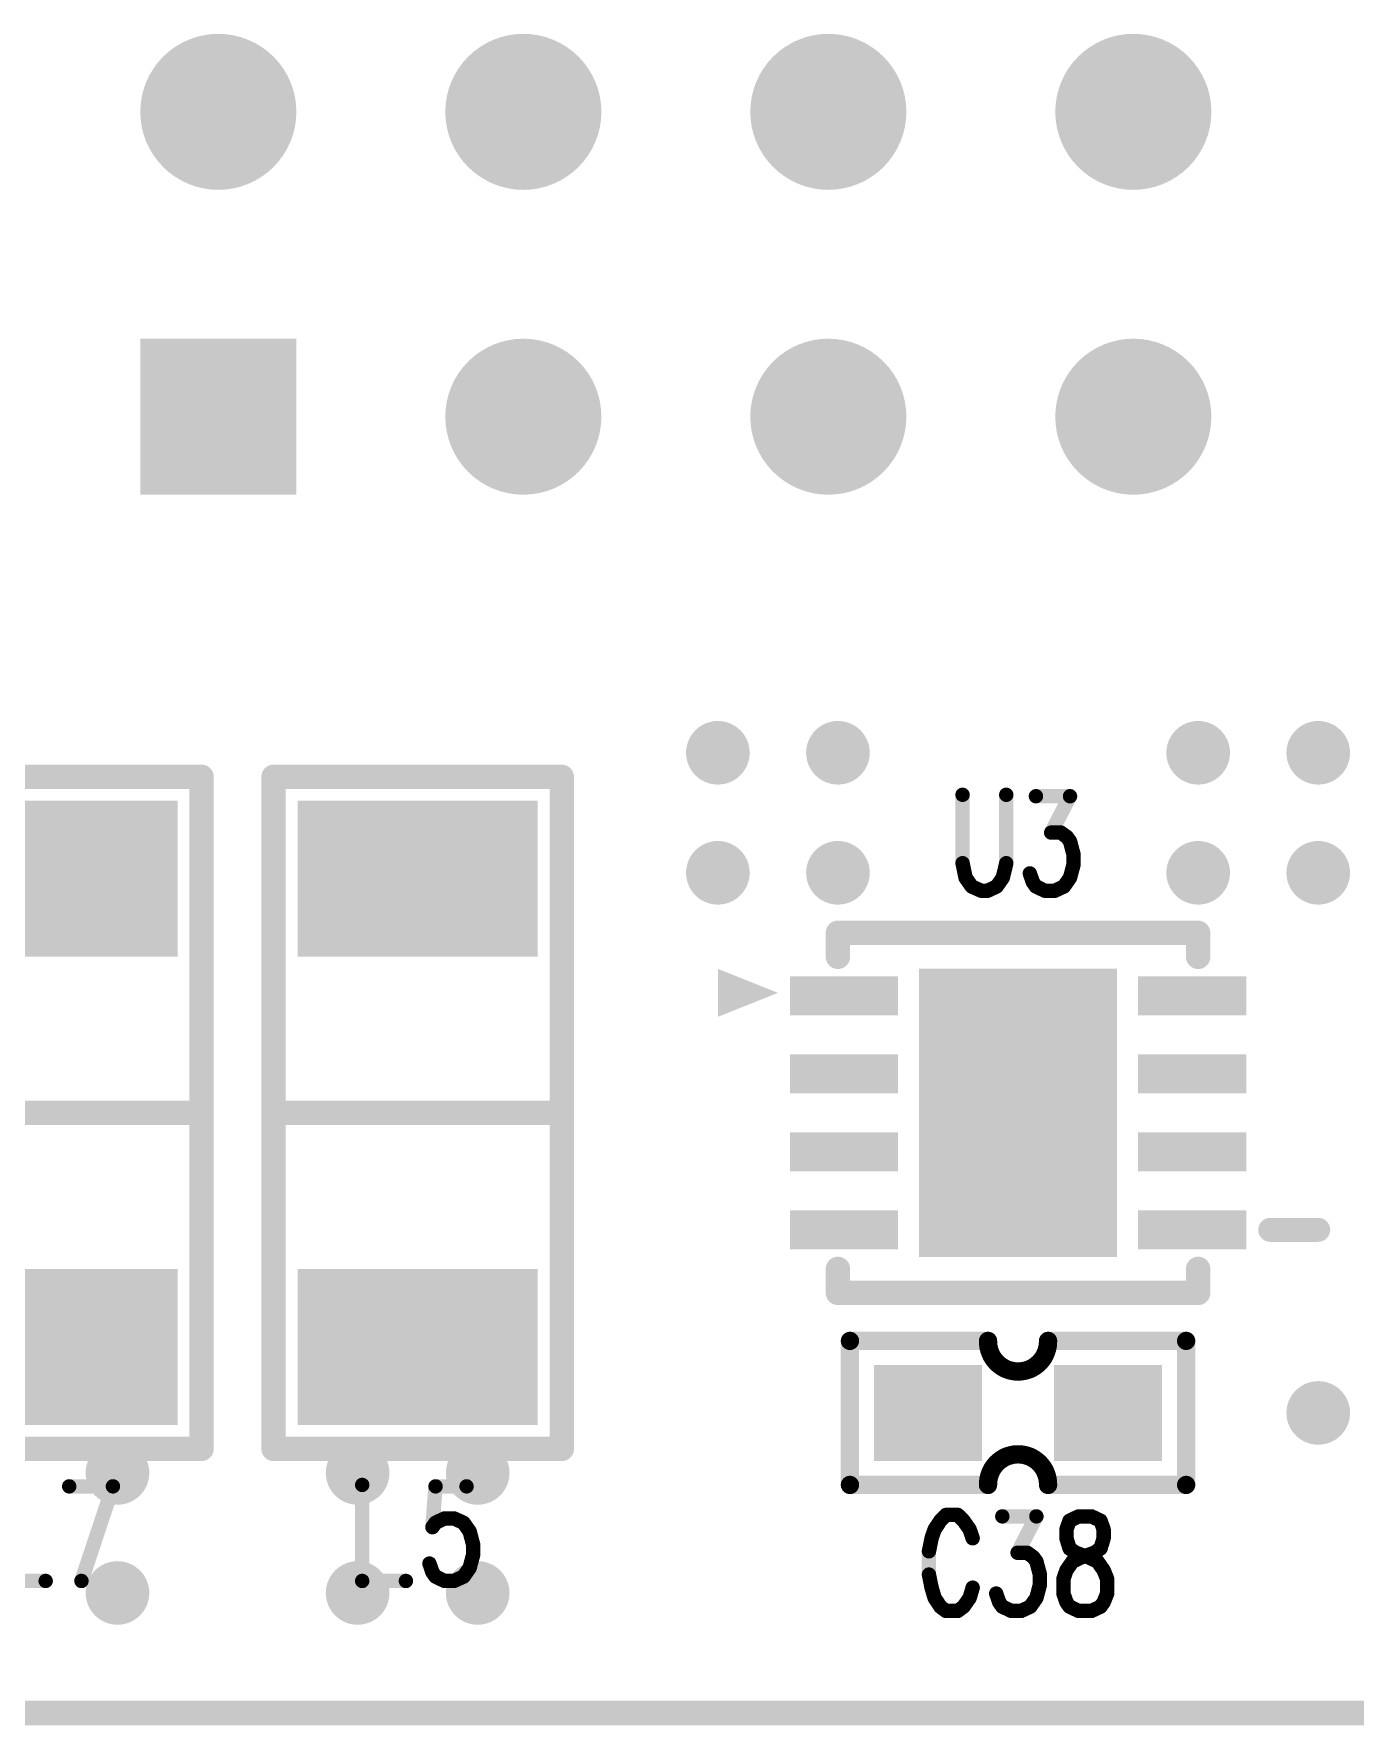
# Model space of a CAD drawing. Extents: x -0.1 to 57.1, y -0.1 to 42.5.
# Drawn here: x 34.3 to 45.31, y -0.1 to 13.99 of the extents above; entities that cross this region are included whole.
import ezdxf

# ---------------------------------------------------------------- set-up
doc = ezdxf.new("R2010")
doc.units = 0
doc.header["$MEASUREMENT"] = 0
doc.layers.get('0').update_dxf_attribs({"linetype": 'CONTINUOUS'})
doc.layers.add('02_ASSY1_GBR', color=7, linetype='CONTINUOUS')

# ---------------------------------------------------------------- blocks, each defined once
blk = doc.blocks.new('ROUND_8')
at = {"const_width": 0.65}
blk.add_lwpolyline([(-0.325, 0, 1), (0.325, 0, 1)], format="xyb", close=True, dxfattribs=at)
blk = doc.blocks.new('SQUARE_12')
blk.add_solid([(0.65, 0.65), (0.65, -0.65), (-0.65, 0.65), (-0.65, -0.65)])
blk = doc.blocks.new('RECTANGLE_139')
blk.add_solid([(0.45, 0.4), (0.45, -0.4), (-0.45, 0.4), (-0.45, -0.4)])
blk = doc.blocks.new('RECTANGLE_140')
blk.add_solid([(1, 0.65), (1, -0.65), (-1, 0.65), (-1, -0.65)])
blk = doc.blocks.new('RECTANGLE_146')
blk.add_solid([(0.45, 0.1625), (0.45, -0.1625), (-0.45, 0.1625), (-0.45, -0.1625)])
blk = doc.blocks.new('RECTANGLE_147')
blk.add_solid([(0.825, 1.2), (0.825, -1.2), (-0.825, 1.2), (-0.825, -1.2)])
blk = doc.blocks.new('ROUND_182')
at = {"const_width": 0.265}
blk.add_lwpolyline([(-0.1325, 0, 1), (0.1325, 0, 1)], format="xyb", close=True, dxfattribs=at)
blk = doc.blocks.new('ROUND_1')
at = {"const_width": 0.1016}
blk.add_lwpolyline([(-0.0508, 0, 1), (0.0508, 0, 1)], format="xyb", close=True, dxfattribs=at)
blk = doc.blocks.new('ROUND_4')
at = {"const_width": 0.06}
blk.add_lwpolyline([(-0.03, 0, 1), (0.03, 0, 1)], format="xyb", close=True, dxfattribs=at)
blk = doc.blocks.new('ROUND_3')
at = {"const_width": 0.0762}
blk.add_lwpolyline([(-0.0381, 0, 1), (0.0381, 0, 1)], format="xyb", close=True, dxfattribs=at)
blk = doc.blocks.new('ROUND_5')
at = {"const_width": 0.099694}
blk.add_lwpolyline([(-0.049848, 0, 1), (0.049848, 0, 1)], format="xyb", close=True, dxfattribs=at)

msp = doc.modelspace()

# ---------------------------------------------------------------- linework, layer by layer
at = {"layer": '02_ASSY1_GBR'}
for points, const_width in [([(33.3, 7.8), (35.7, 7.8)], 0.2032), ([(35.7, 7.8), (35.7, 2.2)], 0.2032), ([(36.3, 2.2), (36.3, 7.8)], 0.2032), ([(36.3, 7.8), (38.7, 7.8)], 0.2032), ([(38.7, 7.8), (38.7, 2.2)], 0.2032), ([(42.038, 7.65), (42.038, 7.08)], 0.12), ([(42.402, 7.08), (42.402, 7.65)], 0.12), ([(42.649, 7.638), (42.933, 7.638)], 0.12), ([(42.933, 7.638), (42.776, 7.335)], 0.12), ([(42.776, 7.335), (42.856, 7.335)], 0.12), ([(42.856, 7.335), (42.907, 7.298)], 0.12), ([(42.907, 7.298), (42.933, 7.262)], 0.12), ([(42.933, 7.262), (42.962, 7.153)], 0.12), ([(42.962, 7.153), (42.962, 7.068)], 0.12), ([(42.038, 7.08), (42.063, 6.959)], 0.12), ([(42.373, 6.959), (42.402, 7.08)], 0.12), ([(42.623, 6.923), (42.598, 6.995)], 0.12), ([(42.962, 7.068), (42.933, 6.959)], 0.12), ([(42.063, 6.959), (42.114, 6.886)], 0.12), ([(42.114, 6.886), (42.195, 6.85)], 0.12), ([(42.195, 6.85), (42.245, 6.85)], 0.12), ([(42.245, 6.85), (42.322, 6.886)], 0.12), ([(42.322, 6.886), (42.373, 6.959)], 0.12), ([(42.649, 6.886), (42.623, 6.923)], 0.12), ([(42.725, 6.85), (42.649, 6.886)], 0.12), ([(42.805, 6.85), (42.725, 6.85)], 0.12), ([(42.882, 6.886), (42.805, 6.85)], 0.12), ([(42.933, 6.959), (42.882, 6.886)], 0.12), ([(44, 6.5), (41, 6.5)], 0.2032), ([(41, 6.5), (41, 6.3)], 0.2032), ([(44, 6.3), (44, 6.5)], 0.2032), ([(35.7, 5), (33.3, 5)], 0.2032), ([(38.7, 5), (36.3, 5)], 0.2032), ([(45, 4.025), (44.6, 4.025)], 0.19939), ([(41, 3.5), (41, 3.7)], 0.2032), ([(44, 3.7), (44, 3.5)], 0.2032), ([(44, 3.5), (41, 3.5)], 0.2032), ([(42.25, 3.1), (41.1, 3.1)], 0.1524), ([(41.1, 3.1), (41.1, 1.9)], 0.1524), ([(42.251, 3.075), (42.25, 3.1)], 0.1524), ([(42.254, 3.051), (42.251, 3.075)], 0.1524), ([(42.26, 3.026), (42.254, 3.051)], 0.1524), ([(42.268, 3.003), (42.26, 3.026)], 0.1524), ([(42.74, 3.026), (42.732, 3.003)], 0.1524), ([(42.746, 3.051), (42.74, 3.026)], 0.1524), ([(42.749, 3.075), (42.746, 3.051)], 0.1524), ([(42.75, 3.1), (42.749, 3.075)], 0.1524), ([(43.9, 3.1), (42.75, 3.1)], 0.1524), ([(43.9, 3.1), (43.9, 1.9)], 0.1524), ([(42.278, 2.98), (42.268, 3.003)], 0.1524), ([(42.29, 2.959), (42.278, 2.98)], 0.1524), ([(42.305, 2.939), (42.29, 2.959)], 0.1524), ([(42.321, 2.92), (42.305, 2.939)], 0.1524), ([(42.34, 2.903), (42.321, 2.92)], 0.1524), ([(42.36, 2.888), (42.34, 2.903)], 0.1524), ([(42.381, 2.875), (42.36, 2.888)], 0.1524), ([(42.64, 2.888), (42.619, 2.875)], 0.1524), ([(42.66, 2.903), (42.64, 2.888)], 0.1524), ([(42.679, 2.92), (42.66, 2.903)], 0.1524), ([(42.695, 2.939), (42.679, 2.92)], 0.1524), ([(42.71, 2.959), (42.695, 2.939)], 0.1524), ([(42.722, 2.98), (42.71, 2.959)], 0.1524), ([(42.732, 3.003), (42.722, 2.98)], 0.1524), ([(42.403, 2.864), (42.381, 2.875)], 0.1524), ([(42.427, 2.856), (42.403, 2.864)], 0.1524), ([(42.451, 2.85), (42.427, 2.856)], 0.1524), ([(42.475, 2.846), (42.451, 2.85)], 0.1524), ([(42.5, 2.845), (42.475, 2.846)], 0.1524), ([(42.525, 2.846), (42.5, 2.845)], 0.1524), ([(42.549, 2.85), (42.525, 2.846)], 0.1524), ([(42.573, 2.856), (42.549, 2.85)], 0.1524), ([(42.597, 2.864), (42.573, 2.856)], 0.1524), ([(42.619, 2.875), (42.597, 2.864)], 0.1524), ([(35.7, 2.2), (33.3, 2.2)], 0.2032), ([(38.7, 2.2), (36.3, 2.2)], 0.2032), ([(42.278, 2.02), (42.29, 2.041)], 0.1524), ([(42.29, 2.041), (42.305, 2.061)], 0.1524), ([(42.305, 2.061), (42.321, 2.08)], 0.1524), ([(42.321, 2.08), (42.34, 2.097)], 0.1524), ([(42.34, 2.097), (42.36, 2.112)], 0.1524), ([(42.36, 2.112), (42.381, 2.125)], 0.1524), ([(42.381, 2.125), (42.403, 2.136)], 0.1524), ([(42.403, 2.136), (42.427, 2.144)], 0.1524), ([(42.427, 2.144), (42.451, 2.15)], 0.1524), ([(42.451, 2.15), (42.475, 2.154)], 0.1524), ([(42.475, 2.154), (42.5, 2.155)], 0.1524), ([(42.5, 2.155), (42.525, 2.154)], 0.1524), ([(42.525, 2.154), (42.549, 2.15)], 0.1524), ([(42.549, 2.15), (42.573, 2.144)], 0.1524), ([(42.573, 2.144), (42.597, 2.136)], 0.1524), ([(42.597, 2.136), (42.619, 2.125)], 0.1524), ([(42.619, 2.125), (42.64, 2.112)], 0.1524), ([(42.64, 2.112), (42.66, 2.097)], 0.1524), ([(42.66, 2.097), (42.679, 2.08)], 0.1524), ([(42.679, 2.08), (42.695, 2.061)], 0.1524), ([(42.695, 2.061), (42.71, 2.041)], 0.1524), ([(42.71, 2.041), (42.722, 2.02)], 0.1524), ([(42.25, 1.9), (41.1, 1.9)], 0.1524), ([(42.25, 1.9), (42.251, 1.925)], 0.1524), ([(42.251, 1.925), (42.254, 1.949)], 0.1524), ([(42.254, 1.949), (42.26, 1.974)], 0.1524), ([(42.26, 1.974), (42.268, 1.997)], 0.1524), ([(42.268, 1.997), (42.278, 2.02)], 0.1524), ([(42.722, 2.02), (42.732, 1.997)], 0.1524), ([(42.732, 1.997), (42.74, 1.974)], 0.1524), ([(42.74, 1.974), (42.746, 1.949)], 0.1524), ([(42.746, 1.949), (42.749, 1.925)], 0.1524), ([(42.749, 1.925), (42.75, 1.9)], 0.1524), ([(43.9, 1.9), (42.75, 1.9)], 0.1524), ([(34.598, 1.888), (34.962, 1.888)], 0.12), ([(34.962, 1.888), (34.7, 1.1)], 0.12), ([(37.038, 1.9), (37.038, 1.1)], 0.12), ([(37.649, 1.888), (37.623, 1.548)], 0.12), ([(37.907, 1.888), (37.649, 1.888)], 0.12), ([(41.9, 1.65), (41.853, 1.602)], 0.12), ([(41.998, 1.65), (41.9, 1.65)], 0.12), ([(42.046, 1.602), (41.998, 1.65)], 0.12), ([(42.369, 1.638), (42.653, 1.638)], 0.12), ([(42.653, 1.638), (42.496, 1.335)], 0.12), ([(43.005, 1.638), (42.929, 1.602)], 0.12), ([(43.111, 1.638), (43.005, 1.638)], 0.12), ([(43.187, 1.602), (43.111, 1.638)], 0.12), ([(37.623, 1.548), (37.649, 1.585)], 0.12), ([(37.649, 1.585), (37.725, 1.621)], 0.12), ([(37.725, 1.621), (37.802, 1.621)], 0.12), ([(37.802, 1.621), (37.882, 1.585)], 0.12), ([(37.882, 1.585), (37.933, 1.512)], 0.12), ([(37.933, 1.512), (37.962, 1.403)], 0.12), ([(41.805, 1.529), (41.78, 1.456)], 0.12), ([(41.853, 1.602), (41.805, 1.529)], 0.12), ([(42.097, 1.529), (42.046, 1.602)], 0.12), ([(42.122, 1.456), (42.097, 1.529)], 0.12), ([(42.929, 1.602), (42.903, 1.529)], 0.12), ([(42.903, 1.529), (42.903, 1.456)], 0.12), ([(43.213, 1.529), (43.187, 1.602)], 0.12), ([(43.213, 1.456), (43.213, 1.529)], 0.12), ([(37.962, 1.403), (37.962, 1.318)], 0.12), ([(41.78, 1.456), (41.758, 1.347)], 0.12), ([(42.903, 1.456), (42.929, 1.371)], 0.12), ([(42.929, 1.371), (42.98, 1.335)], 0.12), ([(43.136, 1.335), (43.187, 1.371)], 0.12), ([(43.187, 1.371), (43.213, 1.456)], 0.12), ([(37.623, 1.173), (37.598, 1.245)], 0.12), ([(37.933, 1.209), (37.882, 1.136)], 0.12), ([(37.962, 1.318), (37.933, 1.209)], 0.12), ([(41.758, 1.347), (41.758, 1.153)], 0.12), ([(42.496, 1.335), (42.576, 1.335)], 0.12), ([(42.576, 1.335), (42.627, 1.298)], 0.12), ([(42.627, 1.298), (42.653, 1.262)], 0.12), ([(42.653, 1.262), (42.682, 1.153)], 0.12), ([(42.903, 1.189), (42.954, 1.262)], 0.12), ([(42.954, 1.262), (43.031, 1.298)], 0.12), ([(42.98, 1.335), (43.085, 1.298)], 0.12), ([(43.031, 1.298), (43.136, 1.335)], 0.12), ([(43.085, 1.298), (43.162, 1.262)], 0.12), ([(43.162, 1.262), (43.213, 1.189)], 0.12), ([(34.038, 1.1), (34.402, 1.1)], 0.12), ([(37.038, 1.1), (37.402, 1.1)], 0.12), ([(37.649, 1.136), (37.623, 1.173)], 0.12), ([(37.725, 1.1), (37.649, 1.136)], 0.12), ([(37.802, 1.1), (37.725, 1.1)], 0.12), ([(37.882, 1.136), (37.802, 1.1)], 0.12), ([(41.758, 1.153), (41.78, 1.044)], 0.12), ([(42.682, 1.068), (42.653, 0.959)], 0.12), ([(42.682, 1.153), (42.682, 1.068)], 0.12), ([(42.878, 1.117), (42.903, 1.189)], 0.12), ([(42.878, 0.995), (42.878, 1.117)], 0.12), ([(43.213, 1.189), (43.242, 1.117)], 0.12), ([(43.242, 1.117), (43.242, 0.995)], 0.12), ([(41.78, 1.044), (41.805, 0.959)], 0.12), ([(41.805, 0.959), (41.853, 0.886)], 0.12), ([(42.046, 0.886), (42.097, 0.959)], 0.12), ([(42.097, 0.959), (42.122, 1.044)], 0.12), ([(42.343, 0.923), (42.318, 0.995)], 0.12), ([(42.653, 0.959), (42.602, 0.886)], 0.12), ([(42.903, 0.923), (42.878, 0.995)], 0.12), ([(43.242, 0.995), (43.213, 0.923)], 0.12), ([(41.853, 0.886), (41.9, 0.85)], 0.12), ([(41.9, 0.85), (41.998, 0.85)], 0.12), ([(41.998, 0.85), (42.046, 0.886)], 0.12), ([(42.369, 0.886), (42.343, 0.923)], 0.12), ([(42.445, 0.85), (42.369, 0.886)], 0.12), ([(42.525, 0.85), (42.445, 0.85)], 0.12), ([(42.602, 0.886), (42.525, 0.85)], 0.12), ([(42.929, 0.886), (42.903, 0.923)], 0.12), ([(43.005, 0.85), (42.929, 0.886)], 0.12), ([(43.111, 0.85), (43.005, 0.85)], 0.12), ([(43.187, 0.886), (43.111, 0.85)], 0.12), ([(43.213, 0.923), (43.187, 0.886)], 0.12), ([(0, 0), (57, 0)], 0.2032)]:
    msp.add_lwpolyline(points, dxfattribs=dict(at, const_width=const_width))
for points in [[(40, 5.999968), (40.000002, 6.199968), (40.499918, 5.999968), (40.000002, 6.199968)], [(40, 5.800034), (40, 5.999968), (40, 5.800034), (40.499918, 5.999968)]]:
    msp.add_solid(points, dxfattribs=at)

# ---------------------------------------------------------------- block references
for name, p in [('ROUND_8', (35.84, 13.34)), ('ROUND_8', (38.38, 13.34)), ('ROUND_8', (40.92, 13.34)), ('ROUND_8', (43.46, 13.34)), ('SQUARE_12', (35.84, 10.8)), ('ROUND_8', (38.38, 10.8)), ('ROUND_8', (40.92, 10.8)), ('ROUND_8', (43.46, 10.8)), ('ROUND_182', (40, 8)), ('ROUND_182', (41, 8)), ('ROUND_182', (44, 8)), ('ROUND_182', (45, 8)), ('ROUND_1', (35.7, 7.8)), ('ROUND_1', (35.7, 7.8)), ('ROUND_1', (36.3, 7.8)), ('ROUND_1', (38.7, 7.8)), ('ROUND_1', (38.7, 7.8)), ('ROUND_4', (42.038, 7.65)), ('ROUND_4', (42.402, 7.65)), ('ROUND_4', (42.649, 7.638)), ('ROUND_4', (42.933, 7.638)), ('RECTANGLE_140', (34.5, 6.95)), ('RECTANGLE_140', (37.5, 6.95)), ('ROUND_4', (42.776, 7.335)), ('ROUND_4', (42.856, 7.335)), ('ROUND_4', (42.907, 7.298)), ('ROUND_182', (40, 7)), ('ROUND_182', (41, 7)), ('ROUND_4', (42.933, 7.262)), ('ROUND_4', (42.962, 7.153)), ('ROUND_182', (44, 7)), ('ROUND_182', (45, 7)), ('ROUND_4', (42.038, 7.08)), ('ROUND_4', (42.402, 7.08)), ('ROUND_4', (42.598, 6.995)), ('ROUND_4', (42.962, 7.068)), ('ROUND_4', (42.063, 6.959)), ('ROUND_4', (42.114, 6.886)), ('ROUND_4', (42.195, 6.85)), ('ROUND_4', (42.245, 6.85)), ('ROUND_4', (42.322, 6.886)), ('ROUND_4', (42.373, 6.959)), ('ROUND_4', (42.623, 6.923)), ('ROUND_4', (42.649, 6.886)), ('ROUND_4', (42.725, 6.85)), ('ROUND_4', (42.805, 6.85)), ('ROUND_4', (42.882, 6.886)), ('ROUND_4', (42.933, 6.959)), ('ROUND_1', (41, 6.5)), ('ROUND_1', (44, 6.5)), ('ROUND_1', (41, 6.3)), ('ROUND_1', (44, 6.3)), ('RECTANGLE_146', (41.05, 5.975)), ('RECTANGLE_147', (42.5, 5)), ('RECTANGLE_146', (43.95, 5.975)), ('ROUND_182', (42, 5.5)), ('ROUND_182', (43, 5.5)), ('RECTANGLE_146', (41.05, 5.325)), ('RECTANGLE_146', (43.95, 5.325)), ('ROUND_1', (35.7, 5)), ('ROUND_1', (36.3, 5)), ('ROUND_1', (38.7, 5)), ('RECTANGLE_146', (41.05, 4.675)), ('RECTANGLE_146', (43.95, 4.675)), ('ROUND_182', (42, 4.5)), ('ROUND_182', (43, 4.5)), ('RECTANGLE_146', (41.05, 4.025)), ('RECTANGLE_146', (43.95, 4.025)), ('ROUND_5', (44.6, 4.025)), ('ROUND_5', (45, 4.025)), ('RECTANGLE_140', (34.5, 3.05)), ('RECTANGLE_140', (37.5, 3.05)), ('ROUND_1', (41, 3.7)), ('ROUND_1', (44, 3.7)), ('ROUND_1', (41, 3.5)), ('ROUND_1', (44, 3.5)), ('ROUND_3', (41.1, 3.1)), ('ROUND_3', (41.1, 3.1)), ('ROUND_3', (42.25, 3.1)), ('ROUND_3', (42.25, 3.1)), ('ROUND_3', (42.251, 3.075)), ('ROUND_3', (42.254, 3.051)), ('ROUND_3', (42.26, 3.026)), ('ROUND_3', (42.74, 3.026)), ('ROUND_3', (42.746, 3.051)), ('ROUND_3', (42.749, 3.075)), ('ROUND_3', (42.75, 3.1)), ('ROUND_3', (42.75, 3.1)), ('ROUND_3', (43.9, 3.1)), ('ROUND_3', (43.9, 3.1)), ('ROUND_3', (42.268, 3.003)), ('ROUND_3', (42.278, 2.98)), ('ROUND_3', (42.29, 2.959)), ('ROUND_3', (42.305, 2.939)), ('ROUND_3', (42.321, 2.92)), ('ROUND_3', (42.34, 2.903)), ('ROUND_3', (42.36, 2.888)), ('ROUND_3', (42.64, 2.888)), ('ROUND_3', (42.66, 2.903)), ('ROUND_3', (42.679, 2.92)), ('ROUND_3', (42.695, 2.939)), ('ROUND_3', (42.71, 2.959)), ('ROUND_3', (42.722, 2.98)), ('ROUND_3', (42.732, 3.003)), ('RECTANGLE_139', (41.75, 2.5)), ('ROUND_3', (42.381, 2.875)), ('ROUND_3', (42.403, 2.864)), ('ROUND_3', (42.427, 2.856)), ('ROUND_3', (42.451, 2.85)), ('ROUND_3', (42.475, 2.846)), ('ROUND_3', (42.5, 2.845)), ('ROUND_3', (42.525, 2.846)), ('ROUND_3', (42.549, 2.85)), ('ROUND_3', (42.573, 2.856)), ('ROUND_3', (42.597, 2.864)), ('ROUND_3', (42.619, 2.875)), ('RECTANGLE_139', (43.25, 2.5)), ('ROUND_182', (45, 2.5)), ('ROUND_182', (35, 2)), ('ROUND_1', (35.7, 2.2)), ('ROUND_1', (36.3, 2.2)), ('ROUND_182', (37, 2)), ('ROUND_182', (38, 2)), ('ROUND_1', (38.7, 2.2)), ('ROUND_3', (42.29, 2.041)), ('ROUND_3', (42.305, 2.061)), ('ROUND_3', (42.321, 2.08)), ('ROUND_3', (42.34, 2.097)), ('ROUND_3', (42.36, 2.112)), ('ROUND_3', (42.381, 2.125)), ('ROUND_3', (42.403, 2.136)), ('ROUND_3', (42.427, 2.144)), ('ROUND_3', (42.451, 2.15)), ('ROUND_3', (42.475, 2.154)), ('ROUND_3', (42.5, 2.155)), ('ROUND_3', (42.525, 2.154)), ('ROUND_3', (42.549, 2.15)), ('ROUND_3', (42.573, 2.144)), ('ROUND_3', (42.597, 2.136)), ('ROUND_3', (42.619, 2.125)), ('ROUND_3', (42.64, 2.112)), ('ROUND_3', (42.66, 2.097)), ('ROUND_3', (42.679, 2.08)), ('ROUND_3', (42.695, 2.061)), ('ROUND_3', (42.71, 2.041)), ('ROUND_3', (41.1, 1.9)), ('ROUND_3', (41.1, 1.9)), ('ROUND_3', (42.25, 1.9)), ('ROUND_3', (42.25, 1.9)), ('ROUND_3', (42.251, 1.925)), ('ROUND_3', (42.254, 1.949)), ('ROUND_3', (42.26, 1.974)), ('ROUND_3', (42.268, 1.997)), ('ROUND_3', (42.278, 2.02)), ('ROUND_3', (42.722, 2.02)), ('ROUND_3', (42.732, 1.997)), ('ROUND_3', (42.74, 1.974)), ('ROUND_3', (42.746, 1.949)), ('ROUND_3', (42.749, 1.925)), ('ROUND_3', (42.75, 1.9)), ('ROUND_3', (42.75, 1.9)), ('ROUND_3', (43.9, 1.9)), ('ROUND_3', (43.9, 1.9)), ('ROUND_4', (34.598, 1.888)), ('ROUND_4', (34.962, 1.888)), ('ROUND_4', (37.038, 1.9)), ('ROUND_4', (37.649, 1.888)), ('ROUND_4', (37.907, 1.888)), ('ROUND_4', (41.9, 1.65)), ('ROUND_4', (41.998, 1.65)), ('ROUND_4', (42.369, 1.638)), ('ROUND_4', (42.653, 1.638)), ('ROUND_4', (43.005, 1.638)), ('ROUND_4', (43.005, 1.638)), ('ROUND_4', (43.111, 1.638)), ('ROUND_4', (37.623, 1.548)), ('ROUND_4', (37.649, 1.585)), ('ROUND_4', (37.725, 1.621)), ('ROUND_4', (37.802, 1.621)), ('ROUND_4', (37.882, 1.585)), ('ROUND_4', (37.933, 1.512)), ('ROUND_4', (41.805, 1.529)), ('ROUND_4', (41.853, 1.602)), ('ROUND_4', (42.046, 1.602)), ('ROUND_4', (42.097, 1.529)), ('ROUND_4', (42.903, 1.529)), ('ROUND_4', (42.929, 1.602)), ('ROUND_4', (43.187, 1.602)), ('ROUND_4', (43.213, 1.529)), ('ROUND_4', (37.962, 1.403)), ('ROUND_4', (41.78, 1.456)), ('ROUND_4', (42.122, 1.456)), ('ROUND_4', (42.903, 1.456)), ('ROUND_4', (42.929, 1.371)), ('ROUND_4', (43.187, 1.371)), ('ROUND_4', (43.213, 1.456)), ('ROUND_4', (37.598, 1.245)), ('ROUND_4', (37.933, 1.209)), ('ROUND_4', (37.962, 1.318)), ('ROUND_4', (41.758, 1.347)), ('ROUND_4', (42.496, 1.335)), ('ROUND_4', (42.576, 1.335)), ('ROUND_4', (42.627, 1.298)), ('ROUND_4', (42.653, 1.262)), ('ROUND_4', (42.954, 1.262)), ('ROUND_4', (42.98, 1.335)), ('ROUND_4', (43.031, 1.298)), ('ROUND_4', (43.085, 1.298)), ('ROUND_4', (43.136, 1.335)), ('ROUND_4', (43.162, 1.262)), ('ROUND_4', (34.402, 1.1)), ('ROUND_4', (34.7, 1.1)), ('ROUND_182', (35, 1)), ('ROUND_182', (37, 1)), ('ROUND_4', (37.038, 1.1)), ('ROUND_4', (37.402, 1.1)), ('ROUND_4', (37.623, 1.173)), ('ROUND_4', (37.649, 1.136)), ('ROUND_4', (37.725, 1.1)), ('ROUND_182', (38, 1)), ('ROUND_4', (37.802, 1.1)), ('ROUND_4', (37.882, 1.136)), ('ROUND_4', (41.758, 1.153)), ('ROUND_4', (42.682, 1.153)), ('ROUND_4', (42.682, 1.068)), ('ROUND_4', (42.878, 1.117)), ('ROUND_4', (42.903, 1.189)), ('ROUND_4', (43.213, 1.189)), ('ROUND_4', (43.242, 1.117)), ('ROUND_4', (41.78, 1.044)), ('ROUND_4', (41.805, 0.959)), ('ROUND_4', (42.097, 0.959)), ('ROUND_4', (42.122, 1.044)), ('ROUND_4', (42.318, 0.995)), ('ROUND_4', (42.653, 0.959)), ('ROUND_4', (42.878, 0.995)), ('ROUND_4', (43.242, 0.995)), ('ROUND_4', (41.853, 0.886)), ('ROUND_4', (41.9, 0.85)), ('ROUND_4', (41.998, 0.85)), ('ROUND_4', (42.046, 0.886)), ('ROUND_4', (42.343, 0.923)), ('ROUND_4', (42.369, 0.886)), ('ROUND_4', (42.445, 0.85)), ('ROUND_4', (42.525, 0.85)), ('ROUND_4', (42.602, 0.886)), ('ROUND_4', (42.903, 0.923)), ('ROUND_4', (42.929, 0.886)), ('ROUND_4', (43.005, 0.85)), ('ROUND_4', (43.111, 0.85)), ('ROUND_4', (43.187, 0.886)), ('ROUND_4', (43.213, 0.923))]:
    msp.add_blockref(name, p, dxfattribs=at)

doc.saveas('drawing.dxf')
